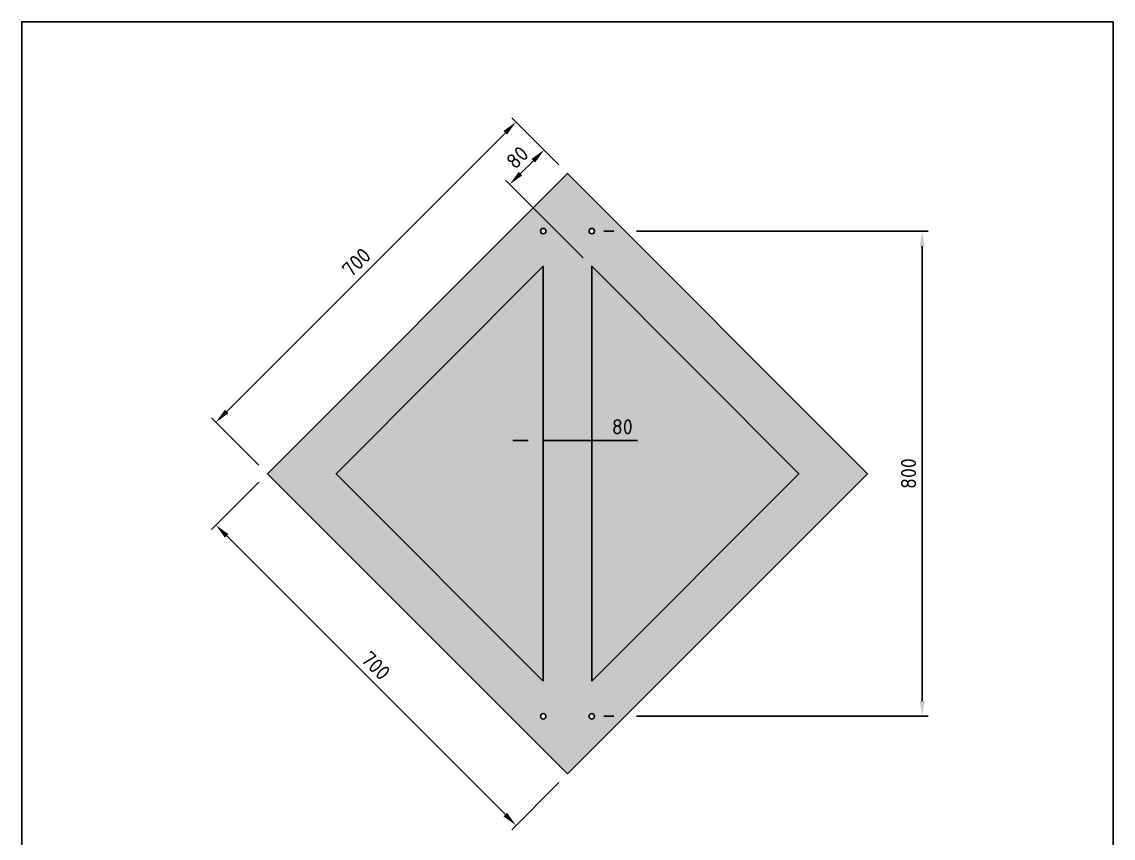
# Model space of a CAD drawing. Header units: millimetres. Extents: x 0 to 1800, y 0 to 2770.
# Drawn here: x 0 to 1800, y 1424 to 2770 of the extents above; entities that cross this region are included whole.
import ezdxf

# ---------------------------------------------------------------- set-up
doc = ezdxf.new("R2010")
doc.units = ezdxf.units.MM
for name, color, linetype in [('DIM-ISO_1-10', 4, 'Continuous'), ('RAMME', 7, 'Continuous'), ('Skilt', 7, 'Continuous'), ('Skilt-kontur', 4, 'Continuous'), ('Skravur-Sort', 250, 'Continuous')]:
    doc.layers.add(name, color=color, linetype=linetype)
doc.layers.add('Skravur-Gul', color=7, linetype='Continuous', true_color=0xffcc1f)
doc.styles.add('ISO25', font='ISO3098', dxfattribs={"oblique": 0.9})
doc.dimstyles.new('DIM-ISO_1-10', dxfattribs={"dimscale": 10, "dimtxt": 2.5, "dimasz": 2.5, "dimexe": 1, "dimexo": 2, "dimgap": 1, "dimtad": 1, "dimdec": 0, "dimdsep": 46, "dimtxsty": 'ISO25', "dimcen": 0, "dimclrd": 256, "dimclre": 256, "dimclrt": 2, "dimadec": 0, "dimazin": 0, "dimtp": 0.1, "dimtm": 0.1, "dimtfac": 0.71, "dimtdec": 0, "dimtmove": 0, "dimatfit": 3, "dimfxl": 1, "dimtzin": 0, "dimarcsym": 0})

# ---------------------------------------------------------------- blocks, each defined once
blk = doc.blocks.new('*D12')
at = {"layer": 'Defpoints', "color": 0, "transparency": 16777216}
for p in [(815.1, 2604.9), (900, 2520), (405, 2025)]:
    blk.add_point(p, dxfattribs=at)
at = {"layer": 'DIM-ISO_1-10', "lineweight": -2, "transparency": 16777216}
for p, q in [((885.9, 2534.1), (808.1, 2611.9)), ((337.9, 2127.6), (797.5, 2587.2)), ((390.9, 2039.2), (313.1, 2116.9))]:
    blk.add_line(p, q, dxfattribs=at)
at = {"layer": 'DIM-ISO_1-10', "transparency": 16777216}
for points in [[(794.5, 2590.1), (800.4, 2584.2), (815.1, 2604.9)], [(334.9, 2130.5), (340.8, 2124.6), (320.2, 2109.9)]]:
    blk.add_solid(points, dxfattribs=at)
at = {"layer": 'DIM-ISO_1-10', "color": 2, "transparency": 16777216, "insert": (551.7, 2373.3), "char_height": 25, "attachment_point": 5, "rotation": 45, "style": 'ISO25'}
blk.add_mtext('700', dxfattribs=at)
blk = doc.blocks.new('*D13')
at = {"layer": 'Defpoints', "color": 0, "transparency": 16777216}
for p in [(405, 2025), (900, 1530.1), (815.1, 1445.2)]:
    blk.add_point(p, dxfattribs=at)
at = {"layer": 'DIM-ISO_1-10', "lineweight": -2, "transparency": 16777216}
for p, q in [((390.9, 2010.9), (313.1, 1933.1)), ((337.9, 1922.5), (797.5, 1462.9)), ((885.9, 1515.9), (808.1, 1438.1))]:
    blk.add_line(p, q, dxfattribs=at)
at = {"layer": 'DIM-ISO_1-10', "transparency": 16777216}
for points in [[(340.8, 1925.4), (334.9, 1919.5), (320.2, 1940.2)], [(800.4, 1465.8), (794.5, 1459.9), (815.1, 1445.2)]]:
    blk.add_solid(points, dxfattribs=at)
at = {"layer": 'DIM-ISO_1-10', "color": 2, "transparency": 16777216, "insert": (583.6, 1708.6), "char_height": 25, "attachment_point": 5, "rotation": 315, "style": 'ISO25'}
blk.add_mtext('700', dxfattribs=at)
blk = doc.blocks.new('*D14')
at = {"layer": 'Defpoints', "color": 0, "transparency": 16777216}
for p in [(940, 2425), (940, 1625), (1485, 1625)]:
    blk.add_point(p, dxfattribs=at)
at = {"layer": 'DIM-ISO_1-10', "lineweight": -2, "transparency": 16777216}
for p, q in [((960, 2425), (976.2, 2425)), ((1013.7, 2425), (1495, 2425)), ((1485, 2400), (1485, 1650)), ((960, 1625), (976.2, 1625)), ((1013.7, 1625), (1495, 1625))]:
    blk.add_line(p, q, dxfattribs=at)
at = {"layer": 'DIM-ISO_1-10', "transparency": 16777216}
for points in [[(1480.8, 2400), (1489.1, 2400), (1485, 2425)], [(1480.8, 1650), (1489.1, 1650), (1485, 1625)]]:
    blk.add_solid(points, dxfattribs=at)
at = {"layer": 'DIM-ISO_1-10', "color": 2, "transparency": 16777216, "insert": (1462.5, 2025), "char_height": 25, "attachment_point": 5, "rotation": 90, "style": 'ISO25'}
blk.add_mtext('800', dxfattribs=at)
blk = doc.blocks.new('*D17')
at = {"layer": 'Defpoints', "color": 0, "transparency": 16777216}
for p in [(861.3, 2558.7), (900, 2520), (940, 2366.9)]:
    blk.add_point(p, dxfattribs=at)
at = {"layer": 'DIM-ISO_1-10', "lineweight": -2, "transparency": 16777216}
for p, q in [((885.9, 2534.1), (854.3, 2565.7)), ((822.4, 2519.8), (843.7, 2541)), ((925.9, 2381), (797.7, 2509.2))]:
    blk.add_line(p, q, dxfattribs=at)
at = {"layer": 'DIM-ISO_1-10', "transparency": 16777216}
for points in [[(840.7, 2543.9), (846.6, 2538), (861.3, 2558.7)], [(819.5, 2522.7), (825.4, 2516.8), (804.8, 2502.1)]]:
    blk.add_solid(points, dxfattribs=at)
at = {"layer": 'DIM-ISO_1-10', "color": 2, "transparency": 16777216, "insert": (817.1, 2546.3), "char_height": 25, "attachment_point": 5, "rotation": 45, "style": 'ISO25'}
blk.add_mtext('80', dxfattribs=at)
blk = doc.blocks.new('*D18')
at = {"layer": 'Defpoints', "color": 0, "transparency": 16777216}
for p in [(860, 2079.8), (860, 2025), (940, 2025)]:
    blk.add_point(p, dxfattribs=at)
at = {"layer": 'DIM-ISO_1-10', "lineweight": -2, "transparency": 16777216}
for p, q in [((860, 2045), (860, 2089.8)), ((940, 2045), (940, 2089.8)), ((835, 2079.8), (810, 2079.8)), ((860, 2079.8), (885, 2079.8)), ((885, 2079.8), (915, 2079.8)), ((940, 2079.8), (915, 2079.8)), ((940, 2079.8), (1015.5, 2079.8)), ((965, 2079.8), (990, 2079.8))]:
    blk.add_line(p, q, dxfattribs=at)
at = {"layer": 'DIM-ISO_1-10', "transparency": 16777216}
for points in [[(835, 2083.9), (835, 2075.6), (860, 2079.8)], [(965, 2083.9), (965, 2075.6), (940, 2079.8)]]:
    blk.add_solid(points, dxfattribs=at)
at = {"layer": 'DIM-ISO_1-10', "color": 2, "transparency": 16777216, "insert": (990.2, 2102.3), "char_height": 25, "attachment_point": 5, "style": 'ISO25'}
blk.add_mtext('80', dxfattribs=at)

msp = doc.modelspace()

# ---------------------------------------------------------------- hatches: boundary and pattern name
at = {"layer": 'Skravur-Gul'}
h = msp.add_hatch(color=256, dxfattribs=at)
h.dxf.hatch_style = 1
h.paths.add_polyline_path([(860, 1683.2), (518.2, 2025), (860, 2366.9)])
h.paths.add_polyline_path([(940, 1683.2), (1281.8, 2025), (940, 2366.9)])
at = {"layer": 'Skravur-Sort'}
h = msp.add_hatch(color=256, dxfattribs=at)
h.dxf.hatch_style = 1
h.paths.add_polyline_path([(1395, 2025), (900, 2520), (405, 2025), (900, 1530.1)])
h.paths.add_polyline_path([(940, 1683.2), (940, 2366.9), (1281.8, 2025)], flags=16)
h.paths.add_polyline_path([(860, 1683.2), (518.2, 2025), (860, 2366.9)], flags=16)
h.paths.add_polyline_path([(944.5, 1625, -1), (935.5, 1625, -1)], flags=16)
h.paths.add_polyline_path([(864.5, 1625, -1), (855.5, 1625, -1)], flags=16)
h.paths.add_polyline_path([(935.5, 2425, -1), (944.5, 2425, -1)], flags=16)
h.paths.add_polyline_path([(855.5, 2425, -1), (864.5, 2425, -1)], flags=16)

# ---------------------------------------------------------------- linework, layer by layer
at = {"layer": 'RAMME'}
msp.add_lwpolyline([(0, 0), (1800, 0), (1800, 2770), (0, 2770)], close=True, dxfattribs=at)
at = {"layer": 'Skilt'}
msp.add_lwpolyline([(900, 1530.1), (1395, 2025), (900, 2520), (405, 2025)], close=True, dxfattribs=at)
at = {"layer": 'Skilt-kontur'}
for points in [[(860, 1683.2), (518.2, 2025), (860, 2366.9), (860, 1683.2)], [(940, 1683.2), (1281.8, 2025), (940, 2366.9), (940, 1683.2)]]:
    msp.add_lwpolyline(points, dxfattribs=at)
for centre in [(860, 2425), (940, 2425), (860, 1625), (940, 1625)]:
    msp.add_circle(centre, 4.5, dxfattribs=at)

# ---------------------------------------------------------------- dimensions: what is measured, and where the dimension line sits
at = {"layer": 'DIM-ISO_1-10'}
for p2, distance, picture, middle in [((900, 2520), 120, '*D12', (551.7, 2373.3)), ((900, 1530.1), -120, '*D13', (583.6, 1708.6))]:
    dim = msp.add_aligned_dim(p1=(405, 2025), p2=p2, distance=distance, dimstyle='DIM-ISO_1-10', dxfattribs=at)
    dim.commit()
    dim.dimension.update_dxf_attribs({"geometry": picture, "text_midpoint": middle})
for base, p1, p2, angle, picture, middle in [((861.3, 2558.7), (940, 2366.9), (900, 2520), 45, '*D17', (817.1, 2546.3)), ((1485, 1625), (940, 2425), (940, 1625), 90, '*D14', (1462.5, 2025))]:
    dim = msp.add_linear_dim(base=base, p1=p1, p2=p2, angle=angle, dimstyle='DIM-ISO_1-10', dxfattribs=at)
    dim.commit()
    dim.dimension.update_dxf_attribs({"geometry": picture, "text_midpoint": middle})
dim = msp.add_linear_dim(base=(860, 2079.8), p1=(940, 2025), p2=(860, 2025), dimstyle='DIM-ISO_1-10', dxfattribs=at)
dim.commit()
dim.dimension.update_dxf_attribs({"geometry": '*D18', "text_midpoint": (990.2, 2079.8), "dimtype": 160})

doc.saveas('drawing.dxf')
